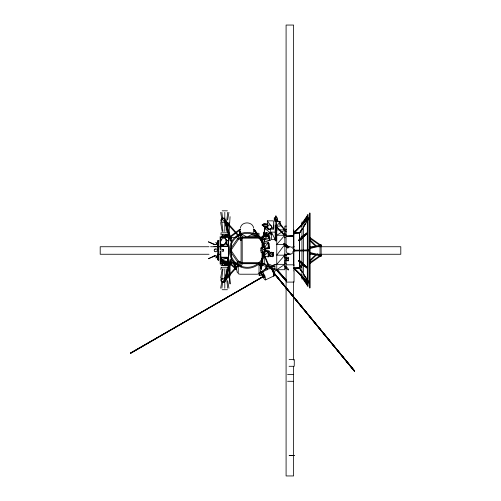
<?xml version="1.0" encoding="UTF-8"?>
<svg xmlns="http://www.w3.org/2000/svg" width="501" height="501" viewBox="0 0 501 501"><rect width="100%" height="100%" fill="white"/><g stroke="black" fill="none" stroke-linecap="round" stroke-linejoin="round"><path stroke-width="0.75" d="M217.747 254.082L217.735 255.905L213.977 255.886M220.146 264.008L220.146 251.001M220.146 249.586L220.146 236.578M220.897 263.632L220.872 250.97M220.872 249.617L220.897 243.943L220.935 246.148L228.074 246.523L228.074 240.511L225.932 240.511M220.897 240.975L220.897 236.954M220.935 221.473L220.935 220.722M220.935 220.346L220.935 219.595M228.412 263.47L228.412 237.167M228.425 262.881L228.425 237.706M231.644 263.47L231.644 258.053M231.644 257.314L231.637 242.922M231.644 242.59L231.644 237.167M238.251 265.06L238.251 273.771L239.966 274.216L257.301 274.216L259.017 273.771L259.017 264.146M241.075 262.825L241.075 239.678M241.075 239.058L241.075 237.812M242.202 262.825L242.202 237.812M262.155 263.751L262.155 252.398M262.155 248.245L262.155 236.885M262.261 261.697L262.261 260.501M262.261 259.111L262.261 251.878M262.261 247.989L262.261 241.526M262.261 240.136L262.261 237.731L241.588 237.731M264.259 263.751L264.259 255.848M264.259 244.056L264.259 239.453M273.358 228.112L273.358 225.106M275.237 228.112L275.237 225.106M293.905 270.972L293.905 250.494M293.905 249.792L293.905 230.015M299.542 268.517L299.542 232.47M301.953 279.082L301.953 276.546M301.953 275.193L301.953 225.863M301.953 224.511L301.953 221.968M303.456 279.082L303.456 278.731M303.456 275.193L303.456 225.863M303.456 222.319L303.456 221.968M307.326 286.328L307.332 214.56M308.077 286.328L308.077 282.42M308.077 281.681L308.077 219.206M308.077 218.467L308.084 214.56M320.02 256.506L320.02 256.143M320.02 255.353L320.02 245.628M320.02 244.845L320.02 244.482M321.185 256.506L321.11 244.557M320.559 245.308L321.003 245.089L320.878 245.834M238.595 235.439L238.482 239.685L242.428 237.205L241.3 234.124L236.34 237.13L238.482 239.685L241.3 234.124L240.474 238.633M260.852 250.224L260.933 247.97L264.215 247.394L264.34 253.193L261.109 252.629L260.852 250.224L264.34 253.193L260.933 247.97L264.553 250.193M217.741 259.825L217.741 240.737L218.68 240.737L218.68 259.825L217.741 259.825L217.929 256.011M218.38 246.849L218.68 240.737M261.729 273.934L262.036 274.955A4.515 1.115 63.9 0 0 265.323 279.978L273.972 275.894C274.717 272.713 273.083 269.056 269.951 267.891M229.032 233.366L230.065 216.67M266.119 232.715L262.994 236.892L263.225 237.142M260.702 268.893L261.641 261.284M226.665 221.348L227.723 212.33M226.665 231.493L227.016 228.487M227.191 226.984L227.723 222.475M221.88 278.074L222.945 269.056M221.88 288.219L222.676 281.456M264.29 276.007L264.108 277.567C265.611 278.13 263.795 274.648 263.069 274.135L262.643 274.241L263.257 276.276L264.672 277.786M265.787 279.871L264.979 276.082L263.225 273.001L261.766 271.868M273.972 275.894L274.128 273.314L273.784 273.753L273.972 275.894L273.508 276.013M260.796 268.179L261.453 262.925M224.742 220.071C225.137 220.878 225.187 220.208 224.623 220.171M227.686 219.839L228.938 212.324M227.686 229.984L228.938 222.469M220.672 278.068L222.175 269.05M220.672 288.213L221.799 281.449M286.321 281.218L276.552 269.995L276.709 269.676L277.097 269.488L286.772 280.704L286.203 281.193L276.395 270.058L276.79 269.601M222.143 265.53L222.413 264.177M236.722 267.766L236.992 266.419M220.935 259.299L226.947 263.432L228.074 257.984L220.935 257.232L220.935 262.305L221.686 259.675L220.935 257.984L228.074 257.984L226.947 261.553L226.947 263.432L224.692 263.012M230.335 250.682L230.679 250.206M260.301 271.542L260.595 270.171M266.119 268.718L266.607 266.707L271.868 266.707L271.868 269.338M264.847 229.489L262.95 236.986C263.407 237.706 263.006 234.011 264.309 232.696C265.298 233.698 263.332 237.781 262.962 237.011L264.822 229.414M264.096 232.84C266.256 236.453 260.032 241.664 264.365 232.859L270.502 233.172L264.672 236.547M264.052 234.844L264.616 232.57M263.864 235.633L264.622 232.633M224.836 278.669L230.097 259.568M224.786 280.422L225.162 280.284L231.036 258.986M273.114 270.596L272.845 271.492L272.582 269.776L270.565 268.129L273.114 270.596L272.325 270.434L271.404 269.031L272.582 269.776M284.48 235.57L276.358 227.041L276.633 226.659L285.006 235.069L284.474 235.414M224.905 278.637L227.73 269.782M229.853 263.138L230.322 261.666M225.863 278.093L231.049 261.854M253.719 229.759L254.339 229.389L261.059 239.422M284.9 266.914C289.772 272.6 289.634 268.868 284.881 265.856L284.781 266.018M288.657 269.457L288.194 269.976M220.672 264.353L221.098 263.069M220.672 269.406L221.31 267.478M240.292 228.256C241.419 221.11 252.604 221.11 253.725 228.256M253.137 232.664L253.725 230.942M224.786 220.114L225.118 220.371L224.617 220.546M240.029 234.199L239.61 229.646L240.305 229.483M241.294 240.33L240.586 240.273L241.282 240.111M320.559 245.722L321.003 245.296L320.878 245.659M224.623 280.366C225.763 280.804 224.191 279.22 225.162 280.284M230.679 250.412L230.736 250.005L239.027 262.048M273.984 273.302L354.226 371.041L354.495 370.809L273.158 271.949L354.414 370.984L274.022 273.433L354.414 370.984L273.79 272.6M300.656 226.308L302.504 222.4L307.188 215.969M277.116 269.557L276.552 269.995M261.942 237.342L262.656 237.142M262.737 263.263L262.424 263.639L241.945 263.639M268.11 226.878L264.353 226.878L263.225 224.999L263.789 223.872L268.091 223.872M264.428 270.026L266.607 266.707L266.607 268.022M220.315 241.407L221.423 239.372L223.221 238.157L225.018 238.225L226.565 239.822L226.565 241.902L225.45 243.937L223.659 245.152L221.423 244.814L220.315 243.486L220.315 241.407L220.753 241.682M221.423 244.814L223.221 244.876L225.018 243.661L226.126 241.626L226.126 239.547L225.018 238.225M303.95 222.125L307.251 216.056L303.406 222.475M223.302 236.835L221.799 236.553L222.738 234.869L227.811 236.572L227.811 237.699L221.799 237.117L222.738 234.875M273.446 271.135L274.874 268.586L274.874 266.332L271.949 266.332M293.818 250.663L294.068 250.218M264.584 276.784L264.108 277.567L263.257 276.276M253.731 229.696L254.37 229.433L259.38 236.973M303.349 227.335L309.255 217.941L307.263 218.53L293.912 233.128L299.548 233.128L302.379 228.694M303.193 227.429L305.209 224.266M308.046 219.839L309.255 217.941L307.263 218.912L293.912 233.128L299.548 232.746L301.658 229.527M279.796 223.102L284.844 229.827L284.455 230.078L279.683 224.122M303.349 226.953L305.46 223.734M307.99 219.87L309.255 217.941L307.614 219.526M299.548 233.128L302.504 228.619M218.643 260.188C219.087 259.505 218.279 259.004 218.58 260.201M230.253 249.323L237.668 238.551M230.736 250.606L238.595 239.196M240.017 234.167L239.61 229.608L240.217 229.433M294.638 250.143C294.2 248.577 294.544 250.306 294.638 250.143L309.255 250.118L309.255 250.882L293.912 250.882L293.912 250.118M267.02 232.445L264.34 236.027L266.638 233.015M284.963 255.328C284.474 256.055 283.917 254.577 284.787 254.827C283.052 256.462 288.676 254.145 289.021 253.7M264.371 235.075L265.743 233.266M273.371 256.061L272.519 253.218L270.12 252.836L273.371 252.554L270.12 256.349L272.519 256.731L273.371 256.061L273.371 252.554L270.966 252.166L270.12 252.836L270.12 256.349L271.423 256.236M284.988 255.316L288.163 253.13M280.172 221.617L276.64 226.126L280.172 226.126L280.172 221.617L275.024 221.617L275.024 219.739L277.278 219.739L277.278 221.617L275.024 219.739M264.591 247.231L268.16 242.728L269.237 243.58L269.237 248.496L264.779 249.21M302.429 238.044L299.548 240.693L298.809 240.693L302.504 236.128L307.614 232.621L306.005 234.23M217.691 255.786L215.868 257.984L217.747 255.917M218.774 241.113L218.561 240.361L218.668 241.05M226.101 242.202L228.074 246.148L220.935 246.148L221.937 244.976M236.453 268.668L235.952 269.231L228.894 263.031M286.378 280.892L286.729 280.698M225.043 279.37L237.518 265.405M225.068 280.472L238.582 265.336M262.286 242.033L262.286 242.434M309.612 263.745L321.003 255.717L320.878 255.184M262.843 272.632L261.422 272.907L261.422 275.35L259.167 275.35L261.422 272.907L264.027 271.592M303.581 236.986L307.614 233.278L302.504 236.785L302.504 236.128L298.809 240.035L298.809 240.693L302.504 236.785L307.614 232.621L305.886 234.205M296.579 229.978L302.454 223.891M221.423 261.697L220.459 260.733L220.991 260.201L226.045 265.254L225.513 265.787L222.983 263.263L221.423 261.697L221.956 261.165M222.983 263.263L223.515 262.724M224.548 264.822L225.074 264.29M226.947 263.432L228.074 262.305L228.074 257.232L220.935 257.232M263.789 263.169L263.789 264.566L258.904 264.566L259.988 263.476M267.24 266.933L264.634 264.328L265.167 263.795M266.194 265.893L266.726 265.355L267.766 266.4M299.548 240.693L302.241 238M309.906 260.257L316.075 254.264M309.856 261.347L317.709 253.719M296.104 230.629L293.912 232.746L299.548 232.746M299.391 227.46L301.583 225.344M276.865 269.826L276.395 270.058M284.574 235.276L284.969 235.025M265.085 251.201L269.237 251.095L263.701 256.155L268.16 256.863L269.237 256.011L269.237 251.095L264.779 250.387M262.067 258.034L261.86 258.716L262.349 258.967M302.429 262.987L299.548 260.338L298.809 260.996L302.504 264.904L307.614 268.411L305.886 266.82M293.749 265.261L294.068 265.261M269.237 268.962L271.868 266.707L265.48 268.962L259.167 272.907L259.167 275.35M300.569 238.551L298.809 240.035L299.548 240.035L299.548 260.996L298.809 260.996L298.809 260.338L299.548 260.338M305.854 234.099L307.614 232.621M298.809 240.693L302.328 237.725M303.506 236.735L307.614 233.278M263.695 239.409L268.561 235.338L269.989 237.793L269.989 240.455L265.117 241.864L263.695 239.409L263.695 236.754L268.561 235.338L269.989 240.455L263.695 239.409L268.561 237.994L268.561 235.338M236.046 268.78L236.153 269.187L236.422 268.711M275.312 221.367L275.212 219.814L275.212 240.781L276.64 239.653L271.454 239.653L271.454 232.138L275.212 232.138M230.116 236.503L239.76 229.32L240.204 229.921L230.566 237.105M251.853 234.443L248.352 236.315M309.862 262.656L319.989 255.523M240.311 229.702L239.61 229.646M220.935 246.148L222.864 244.857M267.935 226.02L264.353 226.878L262.098 224.999L263.789 223.872L266.094 224.179M286.303 229.884L276.752 229.884L276.752 269.713L284.831 264.34L276.752 264.34L284.831 255.172L276.752 255.172L284.831 244.425L276.752 244.425L284.831 235.257L286.09 234.487M263.488 237.656L263.063 237.355L270.189 232.702L270.496 233.172L270.202 232.74M268.085 266.701L269.237 265.987L270.966 266.307L270.966 267.058M263.125 236.835L269.569 233.059M263.313 276.333L130.736 353.28L130.554 352.973L263.338 276.383M130.698 353.224L263.482 276.627M272.262 270.083L274.874 268.586L275.995 270.54L273.389 272.037M130.592 353.03L262.768 276.953M284.981 255.923L288.889 253.738M292.791 251.558L294.093 250.826L293.818 250.337M238.758 265.204L242.497 263.175L238.376 261.002L236.272 263.52L241.35 266.313L242.497 263.175L236.272 263.52L240.586 261.979M240.28 229.74L239.61 229.608M214.929 255.604L208.335 258.735L215.38 255.917M262.255 261.591L261.572 261.39M286.19 229.301L276.752 235.257L286.303 235.257M270.471 266.25L275.243 264.315M270.684 266.776L276.139 264.566M286.084 260.232L284.831 260.733L288.589 260.733L288.589 257.276L284.831 257.276L286.084 257.927M267.797 269.525L259.167 272.907L261.422 272.907M266.357 236.353L271.949 234.186M271.949 267.334L274.874 266.332M236.253 268.711L235.883 269.131L236.56 268.88L234.305 263.05M354.188 370.903L354.495 370.809L273.715 272.769L354.414 370.984M310.182 253.274L320.746 256.092L320.878 255.36M284.988 268.448L286.491 268.029M310.182 247.745L320.746 244.92M309.555 248.678L320.126 245.859M228.074 257.984L221.686 259.675L226.947 261.553L222.964 261.854M285.044 266.632L284.856 266.451M264.716 277.41L264.108 277.567L262.906 275.475M270.966 266.307L269.237 266.739L269.237 265.987L267.509 266.307L267.509 267.058M276.402 227.091L276.884 226.54M284.856 237.894L285.232 237.631L284.856 237.361M284.856 262.336L285.232 262.073L284.856 261.804M225.556 263.282L227.811 262.856L227.811 263.983L226.872 265.674L228.938 265.68L222.738 265.674L221.799 263.407M264.685 232.846L264.14 232.689M265.085 248.396L269.237 248.496L268.16 242.728L263.701 243.442L265.085 243.473M264.447 248.239L268.16 247.651L269.237 248.496M226.101 240.793L228.074 240.511M260.858 268.743L261.447 268.949L260.77 269.05M263.225 224.999L267.835 224.385M286.259 236.497L293.285 235.746L293.285 236.497L286.259 236.497L286.259 235.746L293.285 235.746M225.556 263.069L227.811 262.856M230.98 237.681L235.595 237.28M299.548 250.882L301.045 250.763M307.764 250.237L309.255 250.118L307.263 250.882L307.263 250.118L293.912 250.882M284.856 233.253L285.232 233.153L284.856 233.059M299.548 267.872L293.912 268.254L293.912 267.872L299.548 267.872L302.504 272.381M260.915 268.724L261.447 268.987L260.733 269.012M265.085 256.117L263.701 256.155L263.701 252.642M213.977 244.651L217.735 244.632L217.735 246.511L213.977 246.492M228.055 232.808L221.041 232.808L221.041 234.875L228.938 234.863L226.872 234.869L227.811 236.572L221.799 237.13L227.811 236.572L226.872 234.869L227.811 236.572L221.799 236.553M222.168 210.815L227.429 210.815M275.55 216.056L276.301 216.056L276.301 217.935L275.55 216.056L275.55 217.935M274.272 217.935L277.617 217.935L277.617 219.814L274.272 219.814L274.272 217.935L277.617 219.814M222.419 218.067L223.17 218.067M223.546 218.067L224.298 218.067M221.686 218.831L225.068 218.831L225.068 222.212L221.686 222.212L221.686 218.831L225.068 222.212M267.346 220.847L273.358 220.847L273.358 229.114L267.346 229.114L267.346 220.847L273.358 229.114M262.098 224.999L267.734 224.999M286.303 226.126L284.831 226.126L284.831 254.402M264.359 232.89L264.359 228.005L268.116 228.005M252.172 233.278L258.998 233.278L258.998 237.142M242.534 236.967L262.255 236.967M246.11 236.998L257.476 236.998M240.43 238.069L262.424 238.069M275.212 240.781L276.64 240.781L276.64 220.866L275.212 239.653L271.454 232.138M283.885 243.405L284.637 243.405L284.637 244.156L283.885 244.156L283.885 243.405L284.637 244.156M209.011 246.742L100.2 246.742L100.2 254.257L209.011 254.257M210.577 246.742L219.97 246.742M284.944 246.742L286.509 246.742M292.772 246.742L294.337 246.742M309.994 246.742L400.8 246.742L400.8 254.257L309.994 254.257M289.553 254.063L290.304 254.063M217.622 254.257L219.97 254.257M241.019 262.53L259.224 262.53M231.637 262.906L235.464 262.906M242.227 263.695L257.301 263.695M225.556 263.983L227.811 263.983L226.872 265.674L227.811 263.971L222.738 265.674L221.799 263.983M286.697 264.816L294.024 264.816M259.468 265.505L263.977 265.505M221.041 265.668L228.938 265.662M301.621 265.899L300.118 265.899L301.245 266.701M301.621 267.496L300.118 267.496L300.118 264.578M221.041 267.734L228.055 267.734M302.084 272.018L299.548 268.254L293.912 268.254L307.263 282.47L309.255 283.059L303.349 273.665M271.949 268.586L274.874 268.586M265.48 268.962L268.486 268.962M276.752 269.713L284.831 269.713L284.831 254.89M221.686 278.343L225.068 278.343L225.068 281.725L221.686 281.725L221.686 278.343L225.068 281.725M222.419 281.355L223.17 281.355M223.546 281.355L224.298 281.355M286.697 282.101L294.024 282.101L294.024 270.828M222.419 282.483L223.17 282.483M223.546 282.483L224.298 282.483M222.168 289.728L227.429 289.728M289.077 359.53L294.3 359.53L294.231 366.294L289.077 366.294M287.593 374.548L293.542 374.548M287.593 381.274L293.542 381.311M224.805 234.875L228.938 234.881M224.617 279.99L225.081 280.203L224.742 280.466M262.424 263.639L261.929 263.2M231.193 262.919L235.808 263.319M321.003 255.717L320.559 255.291M289.334 247.056C285.263 243.661 281.562 242.565 287.255 247.845M265.48 228.043L265.48 226.878L267.734 227.441M264.447 251.358L268.16 251.953L269.237 256.011M262.349 242.553L261.86 241.801L262.837 241.801M284.856 253.957L285.232 254.32M309.555 252.335L320.126 255.153M284.988 231.406L286.491 231.825M284.806 263.413L286.309 263.833M251.12 234.725L257.564 236.585M265.543 228.03L265.442 228.093M245.665 236.315L242.165 234.443M271.216 265.079L268.298 264.077L268.298 266.332M270.352 268.611L272.087 269.25L272.469 270.371M284.831 257.276L288.589 258.779L284.831 258.779L288.589 260.733M215.38 244.632L208.335 241.814L213.608 244.319M320.746 256.092L320.559 255.704M303.581 264.046L307.614 267.753L302.504 264.904L302.504 264.246L298.809 260.338L302.328 263.307M284.618 245.734L286.566 246.824M221.423 239.372L221.862 239.647M223.221 244.876L223.659 245.152M226.126 239.547L226.565 239.822M226.126 241.626L226.565 241.902M225.018 243.661L225.45 243.937M220.315 243.486L221.862 245.083M270.484 268.229L272.087 269.25M303.506 264.29L307.614 267.753L302.504 264.246L298.809 260.996L300.569 262.48M270.54 268.298L271.567 269.388L272.782 269.82L271.836 268.668M309.612 237.274L321.003 245.296M309.862 238.357L319.989 245.49M264.359 228.005L270.371 232.89L270.371 228.706M263.063 237.355L263.232 237.58M300.124 261.478L301.852 262.925M303.581 264.371L307.614 267.753M305.854 266.927L307.614 268.411M288.407 247.895C285.507 242.979 281.487 242.252 287.292 247.763M284.305 244.413L284.793 244.482L284.925 243.993M230.566 263.501L235.865 268.148M287.881 247.431L284.831 244.125L284.355 244.67L284.963 244.601L284.818 244.119M284.336 244.657L284.825 244.732L284.944 244.231M296.104 270.371L293.912 268.254L307.263 282.088L309.255 282.683L303.349 273.897M299.391 273.54L301.583 275.656M307.614 281.474L309.255 283.059L307.99 281.13M309.856 239.672L316.582 246.204M309.906 240.762L316.075 246.755M267.058 264.09L268.285 265.317M265.687 264.315L266.726 265.355M263.67 263.363L264.634 264.328M264.766 266.056L266.031 267.321M224.316 261.929L225.074 262.687M221.555 263.426L222.82 264.691M296.479 270.678L301.615 276.295M217.747 244.632L215.868 242.565L217.691 244.764M225.068 220.071L238.582 235.201M225.043 221.166L237.518 235.138M277.491 270.183L286.271 280.147M225.444 243.142L228.074 246.148M276.953 219.544L278.85 221.918M276.834 220.565L277.786 221.749M307.188 285.063L302.504 278.631L300.656 274.723M218.693 241.081L218.58 240.386L218.793 240.693M230.253 251.289L237.668 262.061M270.289 232.808L270.502 233.172M257.965 236.128L253.763 229.859L254.339 229.389M259.224 238.013L262.167 242.396M257.483 235.47L253.731 229.815L254.37 229.433M299.548 268.254L301.658 271.473M303.349 274.047L305.46 277.266M303.406 278.556L307.232 285.006M268.561 237.994L269.989 240.455M284.054 255.792L284.305 256.243M303.95 278.907L307.251 284.975M262.693 274.761L264.108 277.567L263.895 275.218M262.643 274.241L264.108 277.567L263.463 274.561M265.016 256.161L269.175 266.238M263.019 252.78L268.661 266.457M234.255 263.075L235.965 267.352M233.309 262.706L235.019 266.983M232.545 260.551L235.883 269.131M262.781 274.028L264.108 277.567L263.069 274.135M240.493 231.518L240.887 232.664M228.506 263.069L228.938 264.353M225.162 220.233L231.049 238.683M224.905 221.899L227.73 230.754M229.383 235.921L230.322 238.871M237.374 272.788L236.722 270.152M225.162 220.252L231.036 241.551M224.836 221.874L230.097 240.968M260.301 266.375L260.595 267.747M227.191 264.177L227.46 265.53M220.672 212.324L221.799 219.087M220.672 222.469L222.175 231.487M227.686 270.553L228.938 278.068M227.686 280.698L228.938 288.213M221.88 212.33L222.676 219.094M221.88 222.475L222.945 231.493M226.665 269.056L227.016 272.062M227.191 273.565L227.723 278.074M226.665 279.201L227.723 288.219M240.499 231.111L240.705 233.385M241.125 237.937L241.269 239.459M240.449 238.752L240.586 240.273M240.555 231.907L240.687 233.428M229.001 263.006L229.126 264.541M229.251 266.075L230.065 276.045L230.065 264.572M276.32 236.121L276.583 240.004M217.741 240.737L218.68 259.825M310.075 213.125L310.075 287.856M309.699 212.938L309.699 288.044M299.554 232.257L299.554 239.741M299.554 261.246L299.554 268.73M293.605 247.369L293.605 25.05L286.09 25.05L286.09 245.02M293.605 253.631L293.605 265.373M293.605 281.812L293.605 360.094M293.605 366.356L293.605 475.95L286.09 475.95L286.09 259.894M286.09 254.414L286.09 257.545M272.519 253.218L272.519 256.731M268.16 242.728L268.16 247.651M268.16 251.953L268.16 256.863M263.701 244.144L263.701 247.657M258.998 263.42L258.998 265.054M258.904 263.169L258.904 264.566M224.805 212.33L224.805 220.597M224.805 222.482L224.805 231.493M224.805 269.056L224.805 278.08M224.805 279.953L224.805 288.225M220.935 240.511L220.935 240.887M220.935 279.082L220.935 279.834M220.935 280.209L220.935 280.961M261.365 264.753A2.63 2.63 0 0 1 260.05 264.403M264.077 252.98A16.996 16.996 0 0 1 237.568 264.271A16.996 16.996 0 0 1 238.983 235.489M239.572 235.176A16.996 16.996 0 0 1 264.077 247.663M222.901 249.811A0.939 0.357 90 0 1 223.44 249.561A0.939 0.357 90 0 1 223.44 251.001A0.939 0.357 90 0 1 222.901 250.75M214.741 249.811A0.939 0.357 90 0 1 215.236 249.467A0.939 0.939 0 0 0 214.885 249.811M221.818 249.811A0.939 0.939 0 0 1 223.239 249.561A0.939 0.939 0 0 1 223.239 251.001A0.939 0.939 0 0 1 221.818 250.75M261.428 264.24A2.442 2.442 0 0 1 258.986 264.24M262.142 262.987L261.447 268.987L262.192 262.944M293.749 234.268C294.074 234.481 294.074 234.086 293.749 234.305M273.966 272.531L273.784 273.753L272.325 270.434L273.602 271.573L273.164 272.106L273.966 272.531M218.304 240.756L218.78 240.405L218.304 240.756M307.263 218.53L293.912 233.128L309.255 218.317L307.263 218.912L307.263 218.53M294.319 455.503L289.102 455.503L294.319 455.541M309.255 282.683L307.263 282.47L293.912 267.872L309.255 282.683M230.065 283.873L229.032 267.196L230.065 283.873M235.996 264.265A17.942 17.942 0 0 0 265.01 253.13A17.942 17.942 0 0 0 240.862 233.572A17.942 17.942 0 0 0 235.996 264.265M287.969 253.756A3.757 3.757 0 0 0 293.605 250.506A3.757 3.757 0 0 0 287.969 247.25A3.757 3.757 0 0 0 287.969 253.756M214.948 251.583A1.503 1.503 0 0 0 217.202 250.281A1.503 1.503 0 0 0 214.948 248.978A1.503 1.503 0 0 0 214.948 251.583M268.53 228.982A2.161 2.161 0 0 0 271.767 227.116A2.161 2.161 0 0 0 268.53 225.243A2.161 2.161 0 0 0 268.53 228.982"/></g></svg>
